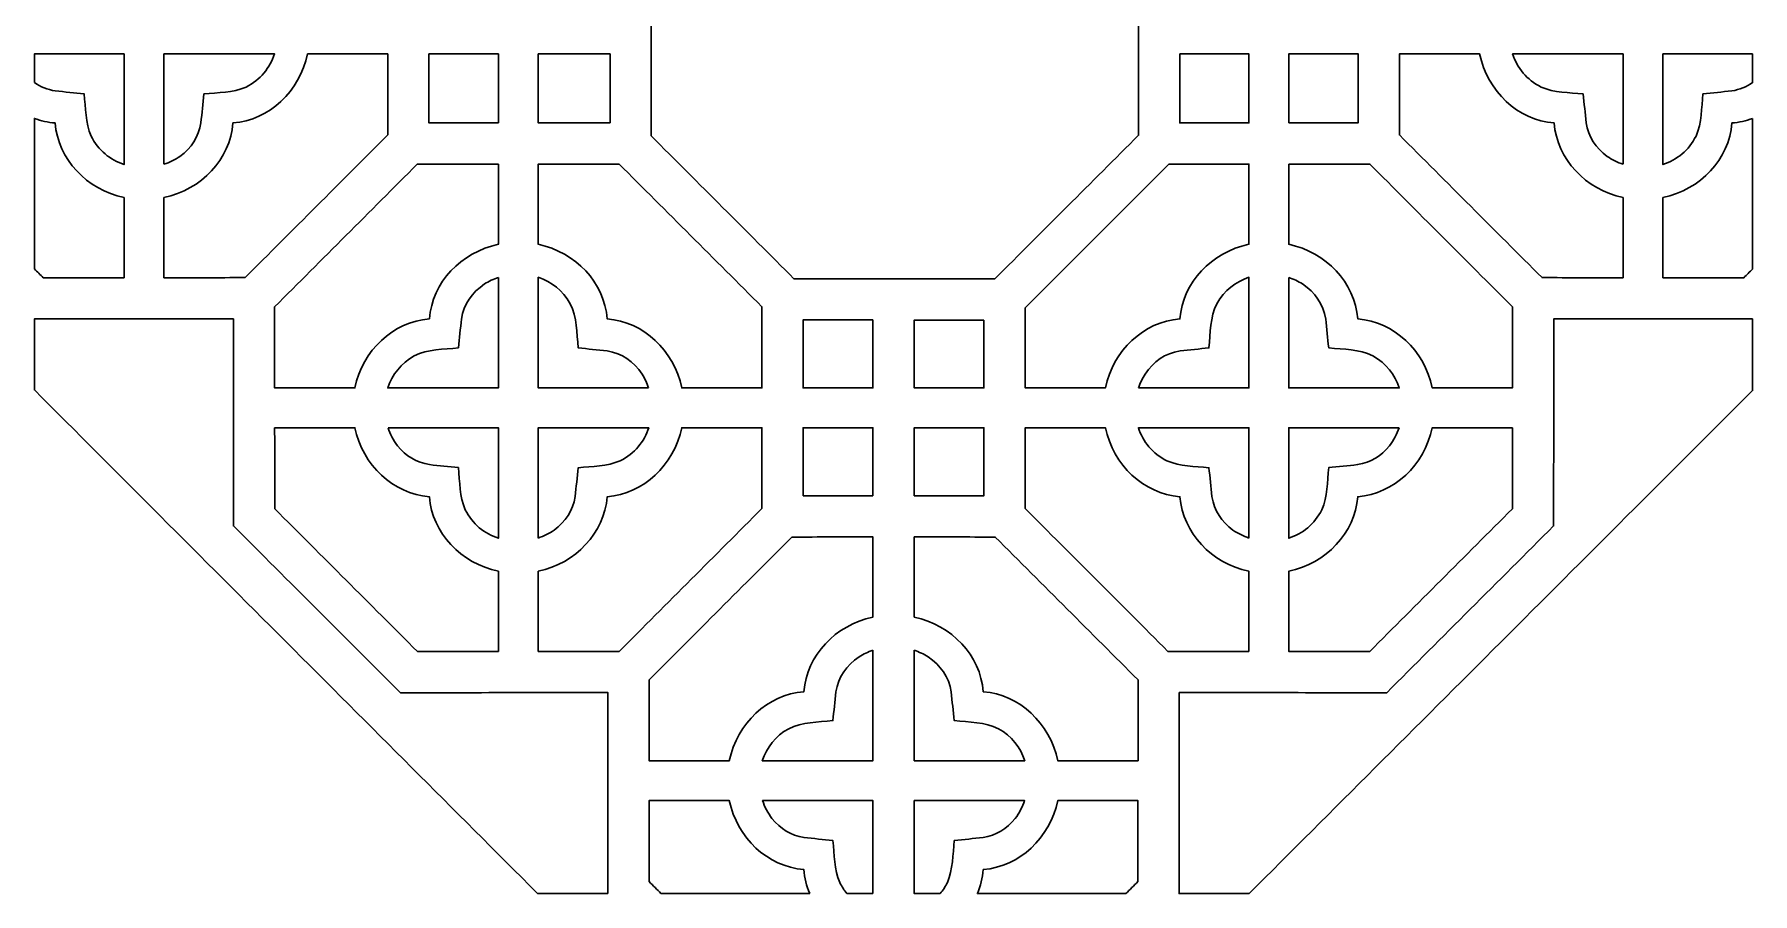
# Model space of a CAD drawing. Header units: centimetres. Extents: x -18.22 to -10.96, y -7.84 to -0.58.
# Drawn here: x -18.22 to -10.96, y -7.84 to -4.21 of the extents above; entities that cross this region are included whole.
import ezdxf

# ---------------------------------------------------------------- set-up
doc = ezdxf.new("R2010")
doc.units = ezdxf.units.CM
doc.header["$MEASUREMENT"] = 0
doc.layers.add('layer 1', color=7, linetype='Continuous')

msp = doc.modelspace()

# ---------------------------------------------------------------- linework, layer by layer
at = {"layer": 'layer 1', "color": 250, "lineweight": 30}
for points, knots in [([(-14.15746, -3.1817), (-14.05707, -3.28215), (-13.95666, -3.38262), (-13.85621, -3.48311), (-13.85621, -3.48311), (-13.75581, -3.58358), (-13.65539, -3.68408), (-13.555, -3.78457), (-13.555, -3.78457), (-13.55503, -3.9266), (-13.55506, -4.06871), (-13.55507, -4.21083), (-13.55507, -4.21083), (-13.55521, -4.3515), (-13.55524, -4.49227), (-13.55531, -4.63295), (-13.55531, -4.63295), (-13.65544, -4.73302), (-13.75551, -4.833), (-13.85563, -4.93306), (-13.85563, -4.93306), (-13.95779, -5.03524), (-14.05998, -5.13734), (-14.1622, -5.23952), (-14.1622, -5.23952), (-14.30293, -5.23946), (-14.4437, -5.2394), (-14.58444, -5.23933), (-14.58444, -5.23933), (-14.72647, -5.23927), (-14.86857, -5.23922), (-15.01059, -5.23918), (-15.01059, -5.23918), (-15.11102, -5.13871), (-15.21143, -5.0382), (-15.31187, -4.93772), (-15.31187, -4.93772), (-15.41229, -4.83726), (-15.51271, -4.7368), (-15.61314, -4.63633), (-15.61314, -4.63633), (-15.61309, -4.49421), (-15.61304, -4.35212), (-15.61297, -4.21009), (-15.61297, -4.21009), (-15.6129, -4.06799), (-15.61282, -3.92594), (-15.61279, -3.78383), (-15.61279, -3.78383), (-15.51233, -3.68343), (-15.41186, -3.58304), (-15.31138, -3.48261), (-15.31138, -3.48261), (-15.21086, -3.3822), (-15.11038, -3.28181), (-15.00992, -3.18138), (-15.00992, -3.18138), (-14.86783, -3.18142), (-14.72581, -3.18144), (-14.58368, -3.18146), (-14.58368, -3.18146), (-14.44158, -3.18159), (-14.29952, -3.18166), (-14.15746, -3.1817)], [0, 0, 0, 0, 0.0588235, 0.0588235, 0.0588235, 0.0588235, 0.1176471, 0.1176471, 0.1176471, 0.1176471, 0.1764706, 0.1764706, 0.1764706, 0.1764706, 0.2352941, 0.2352941, 0.2352941, 0.2352941, 0.2941176, 0.2941176, 0.2941176, 0.2941176, 0.3529412, 0.3529412, 0.3529412, 0.3529412, 0.4117647, 0.4117647, 0.4117647, 0.4117647, 0.4705882, 0.4705882, 0.4705882, 0.4705882, 0.5294118, 0.5294118, 0.5294118, 0.5294118, 0.5882353, 0.5882353, 0.5882353, 0.5882353, 0.6470588, 0.6470588, 0.6470588, 0.6470588, 0.7058824, 0.7058824, 0.7058824, 0.7058824, 0.7647059, 0.7647059, 0.7647059, 0.7647059, 0.8235294, 0.8235294, 0.8235294, 0.8235294, 0.8823529, 0.8823529, 0.8823529, 0.8823529, 1, 1, 1, 1]), ([(-18.21801, -4.41063), (-18.21796, -4.37039), (-18.21795, -4.33018), (-18.21795, -4.28999), (-18.21795, -4.28999), (-18.09167, -4.28999), (-17.96542, -4.28999), (-17.83923, -4.28999), (-17.83923, -4.28999), (-17.83923, -4.44565), (-17.83923, -4.60126), (-17.83923, -4.75687), (-17.83923, -4.75687), (-17.89763, -4.73764), (-17.94878, -4.69728), (-17.97899, -4.63653), (-17.97899, -4.63653), (-18.00315, -4.58084), (-18.00186, -4.51845), (-18.00804, -4.45879), (-18.00804, -4.45879), (-18.0487, -4.45454), (-18.08923, -4.45029), (-18.12989, -4.44605), (-18.12989, -4.44605), (-18.16378, -4.44063), (-18.19248, -4.42874), (-18.21801, -4.41063)], [0, 0, 0, 0, 0.125, 0.125, 0.125, 0.125, 0.25, 0.25, 0.25, 0.25, 0.375, 0.375, 0.375, 0.375, 0.5, 0.5, 0.5, 0.5, 0.625, 0.625, 0.625, 0.625, 0.75, 0.75, 0.75, 0.75, 1, 1, 1, 1]), ([(-17.671, -5.23475), (-17.671, -5.12193), (-17.671, -5.00908), (-17.671, -4.8962), (-17.671, -4.8962), (-17.5127, -4.86238), (-17.39194, -4.73557), (-17.37972, -4.58143), (-17.37972, -4.58143), (-17.2255, -4.56914), (-17.09856, -4.44828), (-17.06481, -4.28997), (-17.06481, -4.28997), (-16.99708, -4.28997), (-16.9293, -4.28997), (-16.86155, -4.28997), (-16.86155, -4.28997), (-16.8164, -4.28997), (-16.77128, -4.28997), (-16.72618, -4.28997), (-16.72618, -4.28997), (-16.72616, -4.40396), (-16.72614, -4.51783), (-16.72603, -4.63176), (-16.72603, -4.63176), (-16.82644, -4.73224), (-16.92687, -4.83273), (-17.02729, -4.93323), (-17.02729, -4.93323), (-17.12772, -5.0337), (-17.22815, -5.13417), (-17.32856, -5.23463), (-17.32856, -5.23463), (-17.44268, -5.23467), (-17.55686, -5.23474), (-17.671, -5.23475)], [0, 0, 0, 0, 0.1, 0.1, 0.1, 0.1, 0.2, 0.2, 0.2, 0.2, 0.3, 0.3, 0.3, 0.3, 0.4, 0.4, 0.4, 0.4, 0.5, 0.5, 0.5, 0.5, 0.6, 0.6, 0.6, 0.6, 0.7, 0.7, 0.7, 0.7, 0.8, 0.8, 0.8, 0.8, 1, 1, 1, 1]), ([(-17.671, -4.75598), (-17.671, -4.60066), (-17.671, -4.44536), (-17.671, -4.28997), (-17.671, -4.28997), (-17.51541, -4.28997), (-17.35981, -4.28997), (-17.20417, -4.28997), (-17.20417, -4.28997), (-17.22348, -4.34845), (-17.2638, -4.3996), (-17.32455, -4.4297), (-17.32455, -4.4297), (-17.38026, -4.45394), (-17.44252, -4.45267), (-17.50214, -4.45884), (-17.50214, -4.45884), (-17.50641, -4.4994), (-17.5107, -4.54001), (-17.51505, -4.58054), (-17.51505, -4.58054), (-17.52465, -4.6409), (-17.55516, -4.68591), (-17.60365, -4.72249), (-17.60365, -4.72249), (-17.62474, -4.73704), (-17.64751, -4.74816), (-17.671, -4.75598)], [0, 0, 0, 0, 0.125, 0.125, 0.125, 0.125, 0.25, 0.25, 0.25, 0.25, 0.375, 0.375, 0.375, 0.375, 0.5, 0.5, 0.5, 0.5, 0.625, 0.625, 0.625, 0.625, 0.75, 0.75, 0.75, 0.75, 1, 1, 1, 1]), ([(-16.25884, -4.5811), (-16.35653, -4.58113), (-16.45426, -4.58116), (-16.55198, -4.5812), (-16.55198, -4.5812), (-16.55205, -4.48416), (-16.55206, -4.38705), (-16.55206, -4.28997), (-16.55206, -4.28997), (-16.45436, -4.28997), (-16.35663, -4.28997), (-16.25884, -4.28997), (-16.25884, -4.28997), (-16.25884, -4.38699), (-16.25884, -4.48406), (-16.25884, -4.5811)], [0, 0, 0, 0, 0.2, 0.2, 0.2, 0.2, 0.4, 0.4, 0.4, 0.4, 0.6, 0.6, 0.6, 0.6, 1, 1, 1, 1]), ([(-15.78721, -4.58092), (-15.78716, -4.48393), (-15.78711, -4.38697), (-15.78708, -4.28999), (-15.78708, -4.28999), (-15.88829, -4.28999), (-15.98943, -4.28999), (-16.09066, -4.28999), (-16.09066, -4.28999), (-16.09066, -4.38699), (-16.09066, -4.48401), (-16.09066, -4.58097), (-16.09066, -4.58097), (-15.98944, -4.58095), (-15.88835, -4.58093), (-15.78721, -4.58092)], [0, 0, 0, 0, 0.2, 0.2, 0.2, 0.2, 0.4, 0.4, 0.4, 0.4, 0.6, 0.6, 0.6, 0.6, 1, 1, 1, 1]), ([(-13.38109, -4.28999), (-13.38113, -4.38697), (-13.38116, -4.48393), (-13.38119, -4.58093), (-13.38119, -4.58093), (-13.28393, -4.58093), (-13.18666, -4.58095), (-13.08933, -4.58097), (-13.08933, -4.58097), (-13.08933, -4.48401), (-13.08933, -4.38699), (-13.08933, -4.28999), (-13.08933, -4.28999), (-13.18661, -4.28999), (-13.2838, -4.28999), (-13.38109, -4.28999)], [0, 0, 0, 0, 0.2, 0.2, 0.2, 0.2, 0.4, 0.4, 0.4, 0.4, 0.6, 0.6, 0.6, 0.6, 1, 1, 1, 1]), ([(-12.92114, -4.5811), (-12.82346, -4.58113), (-12.72573, -4.58116), (-12.62802, -4.5812), (-12.62802, -4.5812), (-12.62794, -4.48416), (-12.62793, -4.38705), (-12.62791, -4.28997), (-12.62791, -4.28997), (-12.72563, -4.28997), (-12.82336, -4.28997), (-12.92114, -4.28997), (-12.92114, -4.28997), (-12.92114, -4.38699), (-12.92114, -4.48406), (-12.92114, -4.5811)], [0, 0, 0, 0, 0.2, 0.2, 0.2, 0.2, 0.4, 0.4, 0.4, 0.4, 0.6, 0.6, 0.6, 0.6, 1, 1, 1, 1]), ([(-11.50898, -5.23475), (-11.50898, -5.12193), (-11.50898, -5.00908), (-11.50898, -4.8962), (-11.50898, -4.8962), (-11.66728, -4.86238), (-11.78805, -4.73557), (-11.80027, -4.58143), (-11.80027, -4.58143), (-11.95448, -4.56914), (-12.08143, -4.44828), (-12.11518, -4.28997), (-12.11518, -4.28997), (-12.18291, -4.28997), (-12.25069, -4.28997), (-12.31844, -4.28997), (-12.31844, -4.28997), (-12.36359, -4.28997), (-12.4087, -4.28997), (-12.45381, -4.28997), (-12.45381, -4.28997), (-12.45383, -4.40396), (-12.45385, -4.51783), (-12.45396, -4.63176), (-12.45396, -4.63176), (-12.35355, -4.73224), (-12.25312, -4.83273), (-12.1527, -4.93323), (-12.1527, -4.93323), (-12.05227, -5.0337), (-11.95184, -5.13417), (-11.85142, -5.23463), (-11.85142, -5.23463), (-11.73729, -5.23467), (-11.62313, -5.23474), (-11.50898, -5.23475)], [0, 0, 0, 0, 0.1, 0.1, 0.1, 0.1, 0.2, 0.2, 0.2, 0.2, 0.3, 0.3, 0.3, 0.3, 0.4, 0.4, 0.4, 0.4, 0.5, 0.5, 0.5, 0.5, 0.6, 0.6, 0.6, 0.6, 0.7, 0.7, 0.7, 0.7, 0.8, 0.8, 0.8, 0.8, 1, 1, 1, 1]), ([(-11.50898, -4.75598), (-11.50898, -4.60066), (-11.50898, -4.44536), (-11.50898, -4.28997), (-11.50898, -4.28997), (-11.66456, -4.28997), (-11.82018, -4.28997), (-11.97583, -4.28997), (-11.97583, -4.28997), (-11.95651, -4.34845), (-11.91618, -4.3996), (-11.85544, -4.4297), (-11.85544, -4.4297), (-11.79971, -4.45394), (-11.73747, -4.45267), (-11.67785, -4.45884), (-11.67785, -4.45884), (-11.67357, -4.4994), (-11.66929, -4.54001), (-11.66494, -4.58054), (-11.66494, -4.58054), (-11.65535, -4.6409), (-11.62486, -4.68591), (-11.57635, -4.72249), (-11.57635, -4.72249), (-11.55525, -4.73704), (-11.53248, -4.74816), (-11.50898, -4.75598)], [0, 0, 0, 0, 0.125, 0.125, 0.125, 0.125, 0.25, 0.25, 0.25, 0.25, 0.375, 0.375, 0.375, 0.375, 0.5, 0.5, 0.5, 0.5, 0.625, 0.625, 0.625, 0.625, 0.75, 0.75, 0.75, 0.75, 1, 1, 1, 1]), ([(-10.96209, -4.28999), (-10.96212, -4.33023), (-10.96215, -4.37052), (-10.96215, -4.4107), (-10.96215, -4.4107), (-10.98757, -4.42878), (-11.01628, -4.44063), (-11.05009, -4.44605), (-11.05009, -4.44605), (-11.09075, -4.45029), (-11.13129, -4.45454), (-11.17195, -4.45879), (-11.17195, -4.45879), (-11.17812, -4.51845), (-11.17682, -4.58084), (-11.201, -4.63653), (-11.201, -4.63653), (-11.23121, -4.69728), (-11.28236, -4.73764), (-11.34076, -4.75687), (-11.34076, -4.75687), (-11.34076, -4.60126), (-11.34076, -4.44565), (-11.34076, -4.28999), (-11.34076, -4.28999), (-11.21457, -4.28999), (-11.08834, -4.28999), (-10.96209, -4.28999)], [0, 0, 0, 0, 0.125, 0.125, 0.125, 0.125, 0.25, 0.25, 0.25, 0.25, 0.375, 0.375, 0.375, 0.375, 0.5, 0.5, 0.5, 0.5, 0.625, 0.625, 0.625, 0.625, 0.75, 0.75, 0.75, 0.75, 1, 1, 1, 1]), ([(-18.21823, -5.19778), (-18.21818, -4.98582), (-18.21807, -4.77393), (-18.21802, -4.56197), (-18.21802, -4.56197), (-18.1903, -4.57229), (-18.16098, -4.57894), (-18.13062, -4.58136), (-18.13062, -4.58136), (-18.11837, -4.73553), (-17.99759, -4.86242), (-17.83923, -4.89622), (-17.83923, -4.89622), (-17.83923, -5.0091), (-17.83923, -5.12198), (-17.83923, -5.23489), (-17.83923, -5.23489), (-17.95316, -5.23492), (-18.06705, -5.23494), (-18.18104, -5.23496), (-18.18104, -5.23496), (-18.1934, -5.22257), (-18.20584, -5.21015), (-18.21823, -5.19778)], [0, 0, 0, 0, 0.1428571, 0.1428571, 0.1428571, 0.1428571, 0.2857143, 0.2857143, 0.2857143, 0.2857143, 0.4285714, 0.4285714, 0.4285714, 0.4285714, 0.5714286, 0.5714286, 0.5714286, 0.5714286, 0.7142857, 0.7142857, 0.7142857, 0.7142857, 1, 1, 1, 1]), ([(-10.96221, -4.56207), (-10.96229, -4.77419), (-10.96236, -4.98631), (-10.96242, -5.19842), (-10.96242, -5.19842), (-10.97457, -5.21061), (-10.98677, -5.22279), (-10.99895, -5.23496), (-10.99895, -5.23496), (-11.11293, -5.23494), (-11.22683, -5.23492), (-11.34076, -5.23489), (-11.34076, -5.23489), (-11.34076, -5.12198), (-11.34076, -5.0091), (-11.34076, -4.89622), (-11.34076, -4.89622), (-11.1824, -4.86242), (-11.06162, -4.73553), (-11.04936, -4.58136), (-11.04936, -4.58136), (-11.01907, -4.57895), (-10.98987, -4.57231), (-10.96221, -4.56207)], [0, 0, 0, 0, 0.1428571, 0.1428571, 0.1428571, 0.1428571, 0.2857143, 0.2857143, 0.2857143, 0.2857143, 0.4285714, 0.4285714, 0.4285714, 0.4285714, 0.5714286, 0.5714286, 0.5714286, 0.5714286, 0.7142857, 0.7142857, 0.7142857, 0.7142857, 1, 1, 1, 1]), ([(-16.25884, -4.75513), (-16.25884, -4.77295), (-16.25884, -4.79077), (-16.25884, -4.80859), (-16.25884, -4.80859), (-16.25884, -4.90362), (-16.25884, -4.99869), (-16.25884, -5.09372), (-16.25884, -5.09372), (-16.41718, -5.12751), (-16.53789, -5.25443), (-16.5501, -5.40849), (-16.5501, -5.40849), (-16.70435, -5.4208), (-16.8313, -5.54158), (-16.86504, -5.69989), (-16.86504, -5.69989), (-16.97796, -5.69989), (-17.09081, -5.69989), (-17.20372, -5.69989), (-17.20372, -5.69989), (-17.20377, -5.58598), (-17.20379, -5.47208), (-17.20383, -5.35818), (-17.20383, -5.35818), (-17.10341, -5.25768), (-17.00298, -5.15719), (-16.90254, -5.0567), (-16.90254, -5.0567), (-16.80213, -4.95626), (-16.70178, -4.85577), (-16.60137, -4.75529), (-16.60137, -4.75529), (-16.48717, -4.75525), (-16.37305, -4.75523), (-16.25884, -4.75513)], [0, 0, 0, 0, 0.1, 0.1, 0.1, 0.1, 0.2, 0.2, 0.2, 0.2, 0.3, 0.3, 0.3, 0.3, 0.4, 0.4, 0.4, 0.4, 0.5, 0.5, 0.5, 0.5, 0.6, 0.6, 0.6, 0.6, 0.7, 0.7, 0.7, 0.7, 0.8, 0.8, 0.8, 0.8, 1, 1, 1, 1]), ([(-15.28013, -5.69989), (-15.28013, -5.69987), (-15.28013, -5.69987), (-15.28013, -5.69987), (-15.28013, -5.69987), (-15.23535, -5.69987), (-15.19063, -5.69987), (-15.14588, -5.69987), (-15.14588, -5.69987), (-15.14589, -5.58574), (-15.14594, -5.47157), (-15.14602, -5.35744), (-15.14602, -5.35744), (-15.24649, -5.25703), (-15.34696, -5.15662), (-15.44744, -5.05622), (-15.44744, -5.05622), (-15.54793, -4.9558), (-15.6484, -4.8554), (-15.7489, -4.75499), (-15.7489, -4.75499), (-15.86279, -4.755), (-15.97668, -4.75505), (-16.09066, -4.75505), (-16.09066, -4.75505), (-16.09066, -4.77293), (-16.09066, -4.79074), (-16.09066, -4.80859), (-16.09066, -4.80859), (-16.09066, -4.90362), (-16.09066, -4.99869), (-16.09066, -5.09372), (-16.09066, -5.09372), (-15.93234, -5.1275), (-15.81155, -5.25443), (-15.79923, -5.40865), (-15.79923, -5.40865), (-15.64512, -5.42092), (-15.51822, -5.54158), (-15.48442, -5.69989), (-15.48442, -5.69989), (-15.41634, -5.69989), (-15.34824, -5.69989), (-15.28013, -5.69989)], [0, 0, 0, 0, 0.0833333, 0.0833333, 0.0833333, 0.0833333, 0.1666667, 0.1666667, 0.1666667, 0.1666667, 0.25, 0.25, 0.25, 0.25, 0.3333333, 0.3333333, 0.3333333, 0.3333333, 0.4166667, 0.4166667, 0.4166667, 0.4166667, 0.5, 0.5, 0.5, 0.5, 0.5833333, 0.5833333, 0.5833333, 0.5833333, 0.6666667, 0.6666667, 0.6666667, 0.6666667, 0.75, 0.75, 0.75, 0.75, 0.8333333, 0.8333333, 0.8333333, 0.8333333, 1, 1, 1, 1]), ([(-13.4271, -4.75499), (-13.52929, -4.85712), (-13.63147, -4.95923), (-13.73365, -5.06143), (-13.73365, -5.06143), (-13.83378, -5.16142), (-13.93386, -5.26148), (-14.03397, -5.3615), (-14.03397, -5.3615), (-14.03405, -5.47426), (-14.03409, -5.58712), (-14.0341, -5.69987), (-14.0341, -5.69987), (-13.98935, -5.69987), (-13.94464, -5.69987), (-13.89985, -5.69987), (-13.89985, -5.69987), (-13.89985, -5.69987), (-13.89985, -5.69987), (-13.89985, -5.69989), (-13.89985, -5.69989), (-13.83174, -5.69989), (-13.76365, -5.69989), (-13.69554, -5.69989), (-13.69554, -5.69989), (-13.66175, -5.54158), (-13.53487, -5.42092), (-13.38077, -5.40865), (-13.38077, -5.40865), (-13.36844, -5.25443), (-13.24765, -5.1275), (-13.08933, -5.09372), (-13.08933, -5.09372), (-13.08933, -4.99869), (-13.08933, -4.90362), (-13.08933, -4.80859), (-13.08933, -4.80859), (-13.08933, -4.79074), (-13.08933, -4.77293), (-13.08933, -4.75505), (-13.08933, -4.75505), (-13.20193, -4.75505), (-13.31452, -4.755), (-13.4271, -4.75499)], [0, 0, 0, 0, 0.0833333, 0.0833333, 0.0833333, 0.0833333, 0.1666667, 0.1666667, 0.1666667, 0.1666667, 0.25, 0.25, 0.25, 0.25, 0.3333333, 0.3333333, 0.3333333, 0.3333333, 0.4166667, 0.4166667, 0.4166667, 0.4166667, 0.5, 0.5, 0.5, 0.5, 0.5833333, 0.5833333, 0.5833333, 0.5833333, 0.6666667, 0.6666667, 0.6666667, 0.6666667, 0.75, 0.75, 0.75, 0.75, 0.8333333, 0.8333333, 0.8333333, 0.8333333, 1, 1, 1, 1]), ([(-12.92114, -4.75513), (-12.92114, -4.77295), (-12.92114, -4.79077), (-12.92114, -4.80859), (-12.92114, -4.80859), (-12.92114, -4.90362), (-12.92114, -4.99869), (-12.92114, -5.09372), (-12.92114, -5.09372), (-12.7628, -5.12751), (-12.6421, -5.25443), (-12.62989, -5.40849), (-12.62989, -5.40849), (-12.47564, -5.4208), (-12.34869, -5.54158), (-12.31496, -5.69989), (-12.31496, -5.69989), (-12.20204, -5.69989), (-12.08915, -5.69989), (-11.97626, -5.69989), (-11.97626, -5.69989), (-11.97622, -5.58598), (-11.97619, -5.47208), (-11.97615, -5.35818), (-11.97615, -5.35818), (-12.07658, -5.25768), (-12.17699, -5.15719), (-12.27745, -5.0567), (-12.27745, -5.0567), (-12.37786, -4.95626), (-12.47821, -4.85577), (-12.57863, -4.75529), (-12.57863, -4.75529), (-12.69282, -4.75525), (-12.80695, -4.75523), (-12.92114, -4.75513)], [0, 0, 0, 0, 0.1, 0.1, 0.1, 0.1, 0.2, 0.2, 0.2, 0.2, 0.3, 0.3, 0.3, 0.3, 0.4, 0.4, 0.4, 0.4, 0.5, 0.5, 0.5, 0.5, 0.6, 0.6, 0.6, 0.6, 0.7, 0.7, 0.7, 0.7, 0.8, 0.8, 0.8, 0.8, 1, 1, 1, 1]), ([(-16.25884, -5.23383), (-16.25884, -5.3892), (-16.25884, -5.54456), (-16.25884, -5.69989), (-16.25884, -5.69989), (-16.4145, -5.69989), (-16.57012, -5.69989), (-16.72574, -5.69989), (-16.72574, -5.69989), (-16.70745, -5.64467), (-16.67018, -5.59575), (-16.61426, -5.56467), (-16.61426, -5.56467), (-16.55589, -5.53585), (-16.49178, -5.53771), (-16.42752, -5.53085), (-16.42752, -5.53085), (-16.4233, -5.49036), (-16.41909, -5.44983), (-16.41486, -5.4093), (-16.41486, -5.4093), (-16.40469, -5.34524), (-16.37026, -5.29772), (-16.31733, -5.26135), (-16.31733, -5.26135), (-16.29869, -5.24971), (-16.27909, -5.24052), (-16.25884, -5.23383)], [0, 0, 0, 0, 0.125, 0.125, 0.125, 0.125, 0.25, 0.25, 0.25, 0.25, 0.375, 0.375, 0.375, 0.375, 0.5, 0.5, 0.5, 0.5, 0.625, 0.625, 0.625, 0.625, 0.75, 0.75, 0.75, 0.75, 1, 1, 1, 1]), ([(-15.62466, -5.69989), (-15.77997, -5.69989), (-15.93526, -5.69989), (-16.09066, -5.69989), (-16.09066, -5.69989), (-16.09066, -5.54426), (-16.09066, -5.38868), (-16.09066, -5.23308), (-16.09066, -5.23308), (-16.03532, -5.25136), (-15.98653, -5.28871), (-15.95535, -5.34452), (-15.95535, -5.34452), (-15.92659, -5.40291), (-15.92844, -5.46686), (-15.92155, -5.53108), (-15.92155, -5.53108), (-15.88106, -5.53538), (-15.8406, -5.53967), (-15.8001, -5.54396), (-15.8001, -5.54396), (-15.73603, -5.55417), (-15.6885, -5.58847), (-15.65206, -5.64156), (-15.65206, -5.64156), (-15.64045, -5.66013), (-15.63136, -5.67972), (-15.62466, -5.69989)], [0, 0, 0, 0, 0.125, 0.125, 0.125, 0.125, 0.25, 0.25, 0.25, 0.25, 0.375, 0.375, 0.375, 0.375, 0.5, 0.5, 0.5, 0.5, 0.625, 0.625, 0.625, 0.625, 0.75, 0.75, 0.75, 0.75, 1, 1, 1, 1]), ([(-13.55534, -5.69989), (-13.40002, -5.69989), (-13.24473, -5.69989), (-13.08933, -5.69989), (-13.08933, -5.69989), (-13.08933, -5.54426), (-13.08933, -5.38868), (-13.08933, -5.23308), (-13.08933, -5.23308), (-13.14466, -5.25136), (-13.19346, -5.28871), (-13.22464, -5.34452), (-13.22464, -5.34452), (-13.2534, -5.40291), (-13.25154, -5.46686), (-13.25844, -5.53108), (-13.25844, -5.53108), (-13.29892, -5.53538), (-13.33939, -5.53967), (-13.37987, -5.54396), (-13.37987, -5.54396), (-13.44395, -5.55417), (-13.49149, -5.58847), (-13.52791, -5.64156), (-13.52791, -5.64156), (-13.53954, -5.66013), (-13.54863, -5.67972), (-13.55534, -5.69989)], [0, 0, 0, 0, 0.125, 0.125, 0.125, 0.125, 0.25, 0.25, 0.25, 0.25, 0.375, 0.375, 0.375, 0.375, 0.5, 0.5, 0.5, 0.5, 0.625, 0.625, 0.625, 0.625, 0.75, 0.75, 0.75, 0.75, 1, 1, 1, 1]), ([(-12.92114, -5.23383), (-12.92114, -5.3892), (-12.92114, -5.54456), (-12.92114, -5.69989), (-12.92114, -5.69989), (-12.76548, -5.69989), (-12.60986, -5.69989), (-12.45425, -5.69989), (-12.45425, -5.69989), (-12.47254, -5.64467), (-12.50981, -5.59575), (-12.56572, -5.56467), (-12.56572, -5.56467), (-12.6241, -5.53585), (-12.68821, -5.53771), (-12.75247, -5.53085), (-12.75247, -5.53085), (-12.75669, -5.49036), (-12.7609, -5.44983), (-12.76512, -5.4093), (-12.76512, -5.4093), (-12.7753, -5.34524), (-12.80973, -5.29772), (-12.86266, -5.26135), (-12.86266, -5.26135), (-12.88131, -5.24971), (-12.9009, -5.24052), (-12.92114, -5.23383)], [0, 0, 0, 0, 0.125, 0.125, 0.125, 0.125, 0.25, 0.25, 0.25, 0.25, 0.375, 0.375, 0.375, 0.375, 0.5, 0.5, 0.5, 0.5, 0.625, 0.625, 0.625, 0.625, 0.75, 0.75, 0.75, 0.75, 1, 1, 1, 1]), ([(-15.79609, -7.83472), (-15.89538, -7.8347), (-15.9947, -7.8347), (-16.09401, -7.83468), (-16.09401, -7.83468), (-16.44804, -7.48037), (-16.8021, -7.12606), (-17.15622, -6.77173), (-17.15622, -6.77173), (-17.51026, -6.41742), (-17.86432, -6.06308), (-18.21842, -5.70874), (-18.21842, -5.70874), (-18.21837, -5.60884), (-18.21834, -5.50894), (-18.21829, -5.40906), (-18.21829, -5.40906), (-18.06375, -5.40904), (-17.90924, -5.409), (-17.75469, -5.40889), (-17.75469, -5.40889), (-17.62904, -5.40884), (-17.50351, -5.4088), (-17.37791, -5.40873), (-17.37791, -5.40873), (-17.37784, -5.53396), (-17.37781, -5.65924), (-17.37778, -5.78446), (-17.37778, -5.78446), (-17.37766, -5.9506), (-17.37758, -6.11669), (-17.37754, -6.28278), (-17.37754, -6.28278), (-17.26006, -6.40017), (-17.14257, -6.51759), (-17.02511, -6.63504), (-17.02511, -6.63504), (-16.90763, -6.75236), (-16.79015, -6.86981), (-16.67268, -6.98723), (-16.67268, -6.98723), (-16.50656, -6.98717), (-16.34043, -6.98709), (-16.17432, -6.98704), (-16.17432, -6.98704), (-16.04839, -6.98697), (-15.92242, -6.98692), (-15.79645, -6.98689), (-15.79645, -6.98689), (-15.79642, -7.11088), (-15.7964, -7.23491), (-15.79637, -7.35891), (-15.79637, -7.35891), (-15.79627, -7.51754), (-15.79617, -7.67614), (-15.79609, -7.83472)], [0, 0, 0, 0, 0.0666667, 0.0666667, 0.0666667, 0.0666667, 0.1333333, 0.1333333, 0.1333333, 0.1333333, 0.2, 0.2, 0.2, 0.2, 0.2666667, 0.2666667, 0.2666667, 0.2666667, 0.3333333, 0.3333333, 0.3333333, 0.3333333, 0.4, 0.4, 0.4, 0.4, 0.4666667, 0.4666667, 0.4666667, 0.4666667, 0.5333333, 0.5333333, 0.5333333, 0.5333333, 0.6, 0.6, 0.6, 0.6, 0.6666667, 0.6666667, 0.6666667, 0.6666667, 0.7333333, 0.7333333, 0.7333333, 0.7333333, 0.8, 0.8, 0.8, 0.8, 0.8666667, 0.8666667, 0.8666667, 0.8666667, 1, 1, 1, 1]), ([(-14.67744, -5.41339), (-14.77556, -5.41336), (-14.87375, -5.41331), (-14.9719, -5.41328), (-14.9719, -5.41328), (-14.97183, -5.50884), (-14.97182, -5.60432), (-14.97178, -5.69987), (-14.97178, -5.69987), (-14.87363, -5.69987), (-14.77556, -5.69987), (-14.67744, -5.69987), (-14.67744, -5.69987), (-14.67744, -5.60442), (-14.67744, -5.5089), (-14.67744, -5.41339)], [0, 0, 0, 0, 0.2, 0.2, 0.2, 0.2, 0.4, 0.4, 0.4, 0.4, 0.6, 0.6, 0.6, 0.6, 1, 1, 1, 1]), ([(-14.20809, -5.41357), (-14.30624, -5.41355), (-14.40443, -5.41351), (-14.50255, -5.41348), (-14.50255, -5.41348), (-14.50255, -5.50894), (-14.50255, -5.60445), (-14.50255, -5.69987), (-14.50255, -5.69987), (-14.40443, -5.69987), (-14.30636, -5.69987), (-14.20821, -5.69987), (-14.20821, -5.69987), (-14.20818, -5.60445), (-14.20816, -5.50902), (-14.20809, -5.41357)], [0, 0, 0, 0, 0.2, 0.2, 0.2, 0.2, 0.4, 0.4, 0.4, 0.4, 0.6, 0.6, 0.6, 0.6, 1, 1, 1, 1]), ([(-10.96254, -5.40906), (-10.96257, -5.50982), (-10.96257, -5.61053), (-10.9626, -5.71129), (-10.9626, -5.71129), (-11.31691, -6.06533), (-11.67121, -6.41938), (-12.02554, -6.7735), (-12.02554, -6.7735), (-12.37985, -7.12755), (-12.73419, -7.48161), (-13.08853, -7.83571), (-13.08853, -7.83571), (-13.18696, -7.83565), (-13.2854, -7.83562), (-13.38388, -7.83557), (-13.38388, -7.83557), (-13.38382, -7.6767), (-13.38372, -7.51781), (-13.38362, -7.35891), (-13.38362, -7.35891), (-13.38357, -7.23491), (-13.38357, -7.11088), (-13.38354, -6.98689), (-13.38354, -6.98689), (-13.25756, -6.98692), (-13.1316, -6.98697), (-13.00565, -6.98704), (-13.00565, -6.98704), (-12.83956, -6.98709), (-12.67343, -6.98717), (-12.50731, -6.98723), (-12.50731, -6.98723), (-12.38983, -6.86981), (-12.27235, -6.75236), (-12.15489, -6.63504), (-12.15489, -6.63504), (-12.03742, -6.51759), (-11.91993, -6.40017), (-11.80245, -6.28278), (-11.80245, -6.28278), (-11.80239, -6.11669), (-11.80232, -5.9506), (-11.80221, -5.78446), (-11.80221, -5.78446), (-11.80218, -5.65924), (-11.80215, -5.53396), (-11.80208, -5.40873), (-11.80208, -5.40873), (-11.67648, -5.4088), (-11.55094, -5.40884), (-11.42529, -5.40889), (-11.42529, -5.40889), (-11.27102, -5.409), (-11.11676, -5.40904), (-10.96254, -5.40906)], [0, 0, 0, 0, 0.0666667, 0.0666667, 0.0666667, 0.0666667, 0.1333333, 0.1333333, 0.1333333, 0.1333333, 0.2, 0.2, 0.2, 0.2, 0.2666667, 0.2666667, 0.2666667, 0.2666667, 0.3333333, 0.3333333, 0.3333333, 0.3333333, 0.4, 0.4, 0.4, 0.4, 0.4666667, 0.4666667, 0.4666667, 0.4666667, 0.5333333, 0.5333333, 0.5333333, 0.5333333, 0.6, 0.6, 0.6, 0.6, 0.6666667, 0.6666667, 0.6666667, 0.6666667, 0.7333333, 0.7333333, 0.7333333, 0.7333333, 0.8, 0.8, 0.8, 0.8, 0.8666667, 0.8666667, 0.8666667, 0.8666667, 1, 1, 1, 1]), ([(-17.20364, -5.86812), (-17.09078, -5.86812), (-16.97791, -5.86812), (-16.865, -5.86812), (-16.865, -5.86812), (-16.83123, -6.02641), (-16.70432, -6.14722), (-16.55025, -6.15945), (-16.55025, -6.15945), (-16.53797, -6.31365), (-16.41721, -6.44061), (-16.25884, -6.47435), (-16.25884, -6.47435), (-16.25884, -6.58723), (-16.25884, -6.70014), (-16.25884, -6.81298), (-16.25884, -6.81298), (-16.37279, -6.81303), (-16.48672, -6.81308), (-16.6006, -6.81312), (-16.6006, -6.81312), (-16.70109, -6.71272), (-16.80163, -6.61229), (-16.9021, -6.51188), (-16.9021, -6.51188), (-17.00254, -6.41143), (-17.10301, -6.31102), (-17.20346, -6.21058), (-17.20346, -6.21058), (-17.20349, -6.09646), (-17.20358, -5.98228), (-17.20364, -5.86812)], [0, 0, 0, 0, 0.1111111, 0.1111111, 0.1111111, 0.1111111, 0.2222222, 0.2222222, 0.2222222, 0.2222222, 0.3333333, 0.3333333, 0.3333333, 0.3333333, 0.4444444, 0.4444444, 0.4444444, 0.4444444, 0.5555556, 0.5555556, 0.5555556, 0.5555556, 0.6666667, 0.6666667, 0.6666667, 0.6666667, 0.7777778, 0.7777778, 0.7777778, 0.7777778, 1, 1, 1, 1]), ([(-16.72489, -5.86812), (-16.56954, -5.86812), (-16.4142, -5.86812), (-16.25884, -5.86812), (-16.25884, -5.86812), (-16.25884, -6.02374), (-16.25884, -6.17941), (-16.25884, -6.335), (-16.25884, -6.335), (-16.31725, -6.31581), (-16.3684, -6.2754), (-16.39863, -6.21465), (-16.39863, -6.21465), (-16.42281, -6.15899), (-16.4215, -6.09657), (-16.42769, -6.03697), (-16.42769, -6.03697), (-16.46832, -6.0327), (-16.50887, -6.02846), (-16.54945, -6.02422), (-16.54945, -6.02422), (-16.60608, -6.01515), (-16.64847, -5.98797), (-16.68488, -5.9441), (-16.68488, -5.9441), (-16.7026, -5.92065), (-16.71587, -5.89489), (-16.72489, -5.86812)], [0, 0, 0, 0, 0.125, 0.125, 0.125, 0.125, 0.25, 0.25, 0.25, 0.25, 0.375, 0.375, 0.375, 0.375, 0.5, 0.5, 0.5, 0.5, 0.625, 0.625, 0.625, 0.625, 0.75, 0.75, 0.75, 0.75, 1, 1, 1, 1]), ([(-16.09066, -6.8129), (-16.09066, -6.70002), (-16.09066, -6.5872), (-16.09066, -6.47432), (-16.09066, -6.47432), (-15.93238, -6.44055), (-15.81162, -6.31368), (-15.79939, -6.15958), (-15.79939, -6.15958), (-15.64512, -6.14727), (-15.51822, -6.02645), (-15.48442, -5.86812), (-15.48442, -5.86812), (-15.37154, -5.86812), (-15.25868, -5.86812), (-15.14583, -5.86812), (-15.14583, -5.86812), (-15.14573, -5.98187), (-15.14569, -6.09564), (-15.14568, -6.20936), (-15.14568, -6.20936), (-15.24522, -6.30894), (-15.34474, -6.40856), (-15.44429, -6.50814), (-15.44429, -6.50814), (-15.5458, -6.60967), (-15.64726, -6.7112), (-15.74871, -6.81278), (-15.74871, -6.81278), (-15.8627, -6.81281), (-15.97664, -6.81286), (-16.09066, -6.8129)], [0, 0, 0, 0, 0.1111111, 0.1111111, 0.1111111, 0.1111111, 0.2222222, 0.2222222, 0.2222222, 0.2222222, 0.3333333, 0.3333333, 0.3333333, 0.3333333, 0.4444444, 0.4444444, 0.4444444, 0.4444444, 0.5555556, 0.5555556, 0.5555556, 0.5555556, 0.6666667, 0.6666667, 0.6666667, 0.6666667, 0.7777778, 0.7777778, 0.7777778, 0.7777778, 1, 1, 1, 1]), ([(-16.09066, -6.33412), (-16.09066, -6.17882), (-16.09066, -6.02346), (-16.09066, -5.86812), (-16.09066, -5.86812), (-15.93504, -5.86812), (-15.77939, -5.86812), (-15.62378, -5.86812), (-15.62378, -5.86812), (-15.64305, -5.92656), (-15.68344, -5.97772), (-15.74411, -6.00784), (-15.74411, -6.00784), (-15.79989, -6.03209), (-15.86217, -6.03075), (-15.92179, -6.03701), (-15.92179, -6.03701), (-15.92608, -6.07755), (-15.93036, -6.11811), (-15.93463, -6.15872), (-15.93463, -6.15872), (-15.94428, -6.21906), (-15.97478, -6.26405), (-16.02328, -6.30063), (-16.02328, -6.30063), (-16.04438, -6.3152), (-16.06712, -6.32627), (-16.09066, -6.33412)], [0, 0, 0, 0, 0.125, 0.125, 0.125, 0.125, 0.25, 0.25, 0.25, 0.25, 0.375, 0.375, 0.375, 0.375, 0.5, 0.5, 0.5, 0.5, 0.625, 0.625, 0.625, 0.625, 0.75, 0.75, 0.75, 0.75, 1, 1, 1, 1]), ([(-14.67744, -6.15551), (-14.77552, -6.15558), (-14.87357, -6.15562), (-14.9716, -6.1557), (-14.9716, -6.1557), (-14.9716, -6.0598), (-14.9717, -5.96397), (-14.97174, -5.86811), (-14.97174, -5.86811), (-14.87363, -5.86811), (-14.77552, -5.86811), (-14.67744, -5.86811), (-14.67744, -5.86811), (-14.67744, -5.96392), (-14.67744, -6.05974), (-14.67744, -6.15551)], [0, 0, 0, 0, 0.2, 0.2, 0.2, 0.2, 0.4, 0.4, 0.4, 0.4, 0.6, 0.6, 0.6, 0.6, 1, 1, 1, 1]), ([(-14.50255, -6.15551), (-14.40447, -6.15558), (-14.30642, -6.15562), (-14.20839, -6.1557), (-14.20839, -6.1557), (-14.20838, -6.0598), (-14.20828, -5.96397), (-14.20825, -5.86811), (-14.20825, -5.86811), (-14.30636, -5.86811), (-14.40447, -5.86811), (-14.50255, -5.86811), (-14.50255, -5.86811), (-14.50255, -5.96392), (-14.50255, -6.05974), (-14.50255, -6.15551)], [0, 0, 0, 0, 0.2, 0.2, 0.2, 0.2, 0.4, 0.4, 0.4, 0.4, 0.6, 0.6, 0.6, 0.6, 1, 1, 1, 1]), ([(-13.08933, -6.8129), (-13.08933, -6.70002), (-13.08933, -6.5872), (-13.08933, -6.47432), (-13.08933, -6.47432), (-13.2476, -6.44055), (-13.36837, -6.31368), (-13.38061, -6.15958), (-13.38061, -6.15958), (-13.53487, -6.14727), (-13.66177, -6.02645), (-13.69557, -5.86812), (-13.69557, -5.86812), (-13.80845, -5.86812), (-13.92132, -5.86812), (-14.03416, -5.86812), (-14.03416, -5.86812), (-14.03426, -5.98187), (-14.0343, -6.09564), (-14.03431, -6.20936), (-14.03431, -6.20936), (-13.93478, -6.30894), (-13.83524, -6.40856), (-13.7357, -6.50814), (-13.7357, -6.50814), (-13.63419, -6.60967), (-13.53271, -6.7112), (-13.43128, -6.81278), (-13.43128, -6.81278), (-13.31729, -6.81281), (-13.20335, -6.81286), (-13.08933, -6.8129)], [0, 0, 0, 0, 0.1111111, 0.1111111, 0.1111111, 0.1111111, 0.2222222, 0.2222222, 0.2222222, 0.2222222, 0.3333333, 0.3333333, 0.3333333, 0.3333333, 0.4444444, 0.4444444, 0.4444444, 0.4444444, 0.5555556, 0.5555556, 0.5555556, 0.5555556, 0.6666667, 0.6666667, 0.6666667, 0.6666667, 0.7777778, 0.7777778, 0.7777778, 0.7777778, 1, 1, 1, 1]), ([(-13.08933, -6.33412), (-13.08933, -6.17882), (-13.08933, -6.02346), (-13.08933, -5.86812), (-13.08933, -5.86812), (-13.24495, -5.86812), (-13.40059, -5.86812), (-13.55619, -5.86812), (-13.55619, -5.86812), (-13.53694, -5.92656), (-13.49655, -5.97772), (-13.43587, -6.00784), (-13.43587, -6.00784), (-13.3801, -6.03209), (-13.31782, -6.03075), (-13.25819, -6.03701), (-13.25819, -6.03701), (-13.25391, -6.07755), (-13.24963, -6.11811), (-13.24534, -6.15872), (-13.24534, -6.15872), (-13.23571, -6.21906), (-13.2052, -6.26405), (-13.15672, -6.30063), (-13.15672, -6.30063), (-13.1356, -6.3152), (-13.11286, -6.32627), (-13.08933, -6.33412)], [0, 0, 0, 0, 0.125, 0.125, 0.125, 0.125, 0.25, 0.25, 0.25, 0.25, 0.375, 0.375, 0.375, 0.375, 0.5, 0.5, 0.5, 0.5, 0.625, 0.625, 0.625, 0.625, 0.75, 0.75, 0.75, 0.75, 1, 1, 1, 1]), ([(-11.97635, -5.86812), (-12.0892, -5.86812), (-12.20208, -5.86812), (-12.31498, -5.86812), (-12.31498, -5.86812), (-12.34875, -6.02641), (-12.47567, -6.14722), (-12.62973, -6.15945), (-12.62973, -6.15945), (-12.64202, -6.31365), (-12.76277, -6.44061), (-12.92114, -6.47435), (-12.92114, -6.47435), (-12.92114, -6.58723), (-12.92114, -6.70014), (-12.92114, -6.81298), (-12.92114, -6.81298), (-12.8072, -6.81303), (-12.69327, -6.81308), (-12.57938, -6.81312), (-12.57938, -6.81312), (-12.4789, -6.71272), (-12.37836, -6.61229), (-12.2779, -6.51188), (-12.2779, -6.51188), (-12.17743, -6.41143), (-12.07698, -6.31102), (-11.97653, -6.21058), (-11.97653, -6.21058), (-11.9765, -6.09646), (-11.97641, -5.98228), (-11.97635, -5.86812)], [0, 0, 0, 0, 0.1111111, 0.1111111, 0.1111111, 0.1111111, 0.2222222, 0.2222222, 0.2222222, 0.2222222, 0.3333333, 0.3333333, 0.3333333, 0.3333333, 0.4444444, 0.4444444, 0.4444444, 0.4444444, 0.5555556, 0.5555556, 0.5555556, 0.5555556, 0.6666667, 0.6666667, 0.6666667, 0.6666667, 0.7777778, 0.7777778, 0.7777778, 0.7777778, 1, 1, 1, 1]), ([(-12.4551, -5.86812), (-12.61045, -5.86812), (-12.76579, -5.86812), (-12.92114, -5.86812), (-12.92114, -5.86812), (-12.92114, -6.02374), (-12.92114, -6.17941), (-12.92114, -6.335), (-12.92114, -6.335), (-12.86274, -6.31581), (-12.8116, -6.2754), (-12.78136, -6.21465), (-12.78136, -6.21465), (-12.75718, -6.15899), (-12.75851, -6.09657), (-12.75229, -6.03697), (-12.75229, -6.03697), (-12.71167, -6.0327), (-12.67111, -6.02846), (-12.63053, -6.02422), (-12.63053, -6.02422), (-12.57391, -6.01515), (-12.53153, -5.98797), (-12.49512, -5.9441), (-12.49512, -5.9441), (-12.47739, -5.92065), (-12.46412, -5.89489), (-12.4551, -5.86812)], [0, 0, 0, 0, 0.125, 0.125, 0.125, 0.125, 0.25, 0.25, 0.25, 0.25, 0.375, 0.375, 0.375, 0.375, 0.5, 0.5, 0.5, 0.5, 0.625, 0.625, 0.625, 0.625, 0.75, 0.75, 0.75, 0.75, 1, 1, 1, 1]), ([(-15.62235, -6.93314), (-15.52284, -6.83356), (-15.42328, -6.734), (-15.32378, -6.63443), (-15.32378, -6.63443), (-15.22233, -6.53284), (-15.12083, -6.43132), (-15.01931, -6.3298), (-15.01931, -6.3298), (-14.9054, -6.32974), (-14.79139, -6.32968), (-14.67744, -6.32961), (-14.67744, -6.32961), (-14.67744, -6.44249), (-14.67744, -6.55531), (-14.67744, -6.66818), (-14.67744, -6.66818), (-14.83577, -6.702), (-14.95651, -6.82891), (-14.96872, -6.98298), (-14.96872, -6.98298), (-15.12293, -6.99527), (-15.2499, -7.11604), (-15.28362, -7.27437), (-15.28362, -7.27437), (-15.39649, -7.27437), (-15.50938, -7.27437), (-15.6223, -7.27437), (-15.6223, -7.27437), (-15.62233, -7.16065), (-15.62233, -7.04691), (-15.62235, -6.93314)], [0, 0, 0, 0, 0.1111111, 0.1111111, 0.1111111, 0.1111111, 0.2222222, 0.2222222, 0.2222222, 0.2222222, 0.3333333, 0.3333333, 0.3333333, 0.3333333, 0.4444444, 0.4444444, 0.4444444, 0.4444444, 0.5555556, 0.5555556, 0.5555556, 0.5555556, 0.6666667, 0.6666667, 0.6666667, 0.6666667, 0.7777778, 0.7777778, 0.7777778, 0.7777778, 1, 1, 1, 1]), ([(-13.55764, -6.93314), (-13.65715, -6.83356), (-13.7567, -6.734), (-13.85621, -6.63443), (-13.85621, -6.63443), (-13.95766, -6.53284), (-14.05915, -6.43132), (-14.16068, -6.3298), (-14.16068, -6.3298), (-14.27459, -6.32974), (-14.3886, -6.32968), (-14.50254, -6.32961), (-14.50254, -6.32961), (-14.50254, -6.44249), (-14.50254, -6.55531), (-14.50254, -6.66818), (-14.50254, -6.66818), (-14.34421, -6.702), (-14.22348, -6.82891), (-14.21127, -6.98298), (-14.21127, -6.98298), (-14.05705, -6.99527), (-13.93012, -7.11604), (-13.89637, -7.27437), (-13.89637, -7.27437), (-13.78349, -7.27437), (-13.67061, -7.27437), (-13.55768, -7.27437), (-13.55768, -7.27437), (-13.55767, -7.16065), (-13.55767, -7.04691), (-13.55764, -6.93314)], [0, 0, 0, 0, 0.1111111, 0.1111111, 0.1111111, 0.1111111, 0.2222222, 0.2222222, 0.2222222, 0.2222222, 0.3333333, 0.3333333, 0.3333333, 0.3333333, 0.4444444, 0.4444444, 0.4444444, 0.4444444, 0.5555556, 0.5555556, 0.5555556, 0.5555556, 0.6666667, 0.6666667, 0.6666667, 0.6666667, 0.7777778, 0.7777778, 0.7777778, 0.7777778, 1, 1, 1, 1]), ([(-14.67744, -6.80832), (-14.67744, -6.96364), (-14.67744, -7.11902), (-14.67744, -7.27437), (-14.67744, -7.27437), (-14.83304, -7.27437), (-14.98867, -7.27437), (-15.14434, -7.27437), (-15.14434, -7.27437), (-15.12603, -7.21917), (-15.08874, -7.17024), (-15.03287, -7.13911), (-15.03287, -7.13911), (-14.97449, -7.11028), (-14.91029, -7.11215), (-14.84611, -7.1053), (-14.84611, -7.1053), (-14.8419, -7.06481), (-14.83766, -7.0243), (-14.8334, -6.98377), (-14.8334, -6.98377), (-14.82324, -6.91971), (-14.78885, -6.87223), (-14.73592, -6.83578), (-14.73592, -6.83578), (-14.71732, -6.82418), (-14.69762, -6.81504), (-14.67744, -6.80832)], [0, 0, 0, 0, 0.125, 0.125, 0.125, 0.125, 0.25, 0.25, 0.25, 0.25, 0.375, 0.375, 0.375, 0.375, 0.5, 0.5, 0.5, 0.5, 0.625, 0.625, 0.625, 0.625, 0.75, 0.75, 0.75, 0.75, 1, 1, 1, 1]), ([(-14.50254, -6.80832), (-14.50254, -6.96364), (-14.50254, -7.11902), (-14.50254, -7.27437), (-14.50254, -7.27437), (-14.34695, -7.27437), (-14.19132, -7.27437), (-14.03565, -7.27437), (-14.03565, -7.27437), (-14.05395, -7.21917), (-14.09125, -7.17024), (-14.14712, -7.13911), (-14.14712, -7.13911), (-14.20548, -7.11028), (-14.2697, -7.11215), (-14.33388, -7.1053), (-14.33388, -7.1053), (-14.3381, -7.06481), (-14.34234, -7.0243), (-14.34659, -6.98377), (-14.34659, -6.98377), (-14.35675, -6.91971), (-14.39114, -6.87223), (-14.44407, -6.83578), (-14.44407, -6.83578), (-14.46267, -6.82418), (-14.48235, -6.81504), (-14.50254, -6.80832)], [0, 0, 0, 0, 0.125, 0.125, 0.125, 0.125, 0.25, 0.25, 0.25, 0.25, 0.375, 0.375, 0.375, 0.375, 0.5, 0.5, 0.5, 0.5, 0.625, 0.625, 0.625, 0.625, 0.75, 0.75, 0.75, 0.75, 1, 1, 1, 1]), ([(-14.94403, -7.83506), (-15.15345, -7.83498), (-15.36287, -7.83492), (-15.57226, -7.83485), (-15.57226, -7.83485), (-15.58885, -7.81824), (-15.60545, -7.80168), (-15.62203, -7.78505), (-15.62203, -7.78505), (-15.62209, -7.67094), (-15.62218, -7.55675), (-15.62224, -7.44263), (-15.62224, -7.44263), (-15.50932, -7.44263), (-15.39649, -7.44263), (-15.28359, -7.44263), (-15.28359, -7.44263), (-15.24977, -7.6009), (-15.12289, -7.72167), (-14.96883, -7.73394), (-14.96883, -7.73394), (-14.96604, -7.76937), (-14.95745, -7.80331), (-14.94403, -7.83506)], [0, 0, 0, 0, 0.1428571, 0.1428571, 0.1428571, 0.1428571, 0.2857143, 0.2857143, 0.2857143, 0.2857143, 0.4285714, 0.4285714, 0.4285714, 0.4285714, 0.5714286, 0.5714286, 0.5714286, 0.5714286, 0.7142857, 0.7142857, 0.7142857, 0.7142857, 1, 1, 1, 1]), ([(-14.67744, -7.83519), (-14.71408, -7.83516), (-14.75071, -7.83513), (-14.78731, -7.83513), (-14.78731, -7.83513), (-14.7987, -7.82135), (-14.80874, -7.80606), (-14.81716, -7.78909), (-14.81716, -7.78909), (-14.84134, -7.73341), (-14.84007, -7.67097), (-14.84633, -7.61146), (-14.84633, -7.61146), (-14.8869, -7.6072), (-14.92746, -7.60293), (-14.9681, -7.59869), (-14.9681, -7.59869), (-15.02471, -7.58963), (-15.06706, -7.56244), (-15.10349, -7.51853), (-15.10349, -7.51853), (-15.12121, -7.49511), (-15.13444, -7.4694), (-15.14345, -7.44263), (-15.14345, -7.44263), (-14.9881, -7.44263), (-14.83277, -7.44263), (-14.67744, -7.44263), (-14.67744, -7.44263), (-14.67744, -7.57348), (-14.67744, -7.70433), (-14.67744, -7.83519)], [0, 0, 0, 0, 0.1111111, 0.1111111, 0.1111111, 0.1111111, 0.2222222, 0.2222222, 0.2222222, 0.2222222, 0.3333333, 0.3333333, 0.3333333, 0.3333333, 0.4444444, 0.4444444, 0.4444444, 0.4444444, 0.5555556, 0.5555556, 0.5555556, 0.5555556, 0.6666667, 0.6666667, 0.6666667, 0.6666667, 0.7777778, 0.7777778, 0.7777778, 0.7777778, 1, 1, 1, 1]), ([(-14.39269, -7.83529), (-14.42934, -7.83527), (-14.46594, -7.83525), (-14.50254, -7.83524), (-14.50254, -7.83524), (-14.50254, -7.70437), (-14.50254, -7.57348), (-14.50254, -7.44263), (-14.50254, -7.44263), (-14.34719, -7.44263), (-14.19188, -7.44263), (-14.03654, -7.44263), (-14.03654, -7.44263), (-14.04554, -7.4694), (-14.05878, -7.49511), (-14.0765, -7.51853), (-14.0765, -7.51853), (-14.11293, -7.56244), (-14.15527, -7.58963), (-14.21188, -7.59869), (-14.21188, -7.59869), (-14.25254, -7.60293), (-14.29309, -7.6072), (-14.33366, -7.61146), (-14.33366, -7.61146), (-14.33992, -7.67097), (-14.33865, -7.73341), (-14.36283, -7.78909), (-14.36283, -7.78909), (-14.37132, -7.80609), (-14.38129, -7.82149), (-14.39269, -7.83529)], [0, 0, 0, 0, 0.1111111, 0.1111111, 0.1111111, 0.1111111, 0.2222222, 0.2222222, 0.2222222, 0.2222222, 0.3333333, 0.3333333, 0.3333333, 0.3333333, 0.4444444, 0.4444444, 0.4444444, 0.4444444, 0.5555556, 0.5555556, 0.5555556, 0.5555556, 0.6666667, 0.6666667, 0.6666667, 0.6666667, 0.7777778, 0.7777778, 0.7777778, 0.7777778, 1, 1, 1, 1]), ([(-13.60844, -7.83552), (-13.81762, -7.83546), (-14.02679, -7.83535), (-14.23606, -7.83531), (-14.23606, -7.83531), (-14.22254, -7.80351), (-14.21396, -7.76948), (-14.21116, -7.73394), (-14.21116, -7.73394), (-14.0571, -7.72167), (-13.93023, -7.6009), (-13.89641, -7.44263), (-13.89641, -7.44263), (-13.7835, -7.44263), (-13.67067, -7.44263), (-13.55775, -7.44263), (-13.55775, -7.44263), (-13.55781, -7.55675), (-13.5579, -7.67094), (-13.55797, -7.78505), (-13.55797, -7.78505), (-13.57476, -7.80188), (-13.59157, -7.81873), (-13.60844, -7.83552)], [0, 0, 0, 0, 0.1428571, 0.1428571, 0.1428571, 0.1428571, 0.2857143, 0.2857143, 0.2857143, 0.2857143, 0.4285714, 0.4285714, 0.4285714, 0.4285714, 0.5714286, 0.5714286, 0.5714286, 0.5714286, 0.7142857, 0.7142857, 0.7142857, 0.7142857, 1, 1, 1, 1])]:
    msp.add_open_spline(points, degree=3, knots=knots, dxfattribs=at)

doc.saveas('drawing.dxf')
